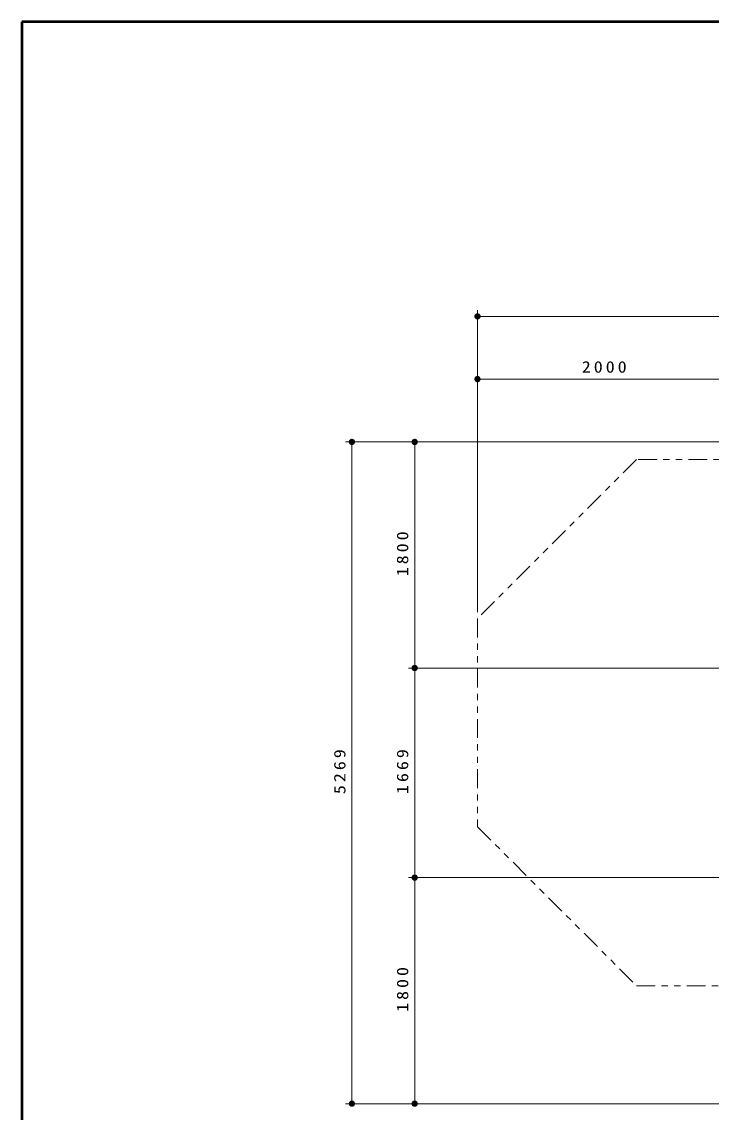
# Model space of a CAD drawing. Units: millimetres on the paper, scale 1:50. Extents: x -365 to 0, y -594 to 257.
# Drawn here: x -365 to -255.2, y 83.4 to 257 of the extents above; entities that cross this region are included whole.
import ezdxf

# ---------------------------------------------------------------- set-up
doc = ezdxf.new("R2010")
doc.units = ezdxf.units.MM
doc.linetypes.add('USER3', pattern=[8, 3, -1, 1, -1, 1, -1])
doc.layers.add('LY_1', color=140, linetype='Continuous', lineweight=50)
doc.styles.add('ＭＳ ゴシック', font='')
doc.styles.get('ＭＳ ゴシック').set_extended_font_data('MS Gothic')

# ---------------------------------------------------------------- blocks, each defined once
blk = doc.blocks.new('filled_dot')
at = {"color": 0, "linetype": 'Continuous', "lineweight": -2, "const_width": 1.25}
blk.add_lwpolyline([(-0.625, 0, 1), (0.625, 0, 1)], format="xyb", close=True, dxfattribs=at)

msp = doc.modelspace()

# ---------------------------------------------------------------- linework, layer by layer
at = {"layer": 'LY_1', "color": 7}
for p, q in [((0, 257), (-365, 257)), ((-365, 257), (-365, 0))]:
    msp.add_line(p, q, dxfattribs=at)
at = {"layer": 'LY_1', "color": 7, "lineweight": 13}
for p, q in [((-292.422, 162.977), (-292.422, 211.099)), ((-292.422, 210.099), (-148.27, 210.099)), ((-292.422, 162.977), (-292.422, 201.099)), ((-292.422, 200.099), (-252.422, 200.099)), ((-303.422, 190.099), (-313.422, 190.099)), ((-312.422, 84.723), (-312.422, 190.099)), ((-230.027, 190.099), (-303.422, 190.099)), ((-302.422, 154.099), (-302.422, 190.099)), ((-215.042, 154.099), (-303.422, 154.099)), ((-302.422, 120.723), (-302.422, 154.099)), ((-212.042, 120.723), (-303.422, 120.723)), ((-302.422, 84.723), (-302.422, 120.723)), ((-303.422, 84.723), (-313.422, 84.723)), ((-227.607, 84.723), (-303.422, 84.723))]:
    msp.add_line(p, q, dxfattribs=at)
at = {"layer": 'LY_1', "color": 7, "linetype": 'USER3', "lineweight": 13}
msp.add_lwpolyline([(-172.154, 186.171), (-179.705, 186.171), (-183.633, 190.099), (-229.027, 190.099), (-231.827, 187.299), (-267.099, 187.299), (-292.422, 161.977), (-292.422, 128.822), (-267.099, 103.499), (-245.384, 103.499), (-226.607, 84.723), (-186.477, 84.723), (-165.145, 106.055), (-165.145, 111.636), (-148.27, 128.511), (-148.27, 162.288)], close=True, dxfattribs=at)

# ---------------------------------------------------------------- block references
at = {"layer": 'LY_1', "color": 7, "lineweight": 13, "xscale": 0.4, "yscale": 0.4}
for p in [(-292.422, 210.099), (-292.422, 200.099)]:
    msp.add_blockref('filled_dot', p, dxfattribs=at)
for p, rotation in [((-312.422, 190.099), 270), ((-302.422, 190.099), 270), ((-302.422, 154.099), 270), ((-302.422, 154.099), 90), ((-302.422, 120.723), 90), ((-302.422, 120.723), 270), ((-312.422, 84.723), 90), ((-302.422, 84.723), 90)]:
    msp.add_blockref('filled_dot', p, dxfattribs=dict(at, rotation=rotation))

# ---------------------------------------------------------------- texts
at = {"layer": 'LY_1', "color": 7, "insert": (-271.999, 201.099), "char_height": 1.833, "attachment_point": 8, "style": 'ＭＳ ゴシック'}
msp.add_mtext('\\T1.33;\\W1.15;2000', dxfattribs=at)
at = {"layer": 'LY_1', "color": 7, "char_height": 1.833, "attachment_point": 8, "rotation": 90, "style": 'ＭＳ ゴシック'}
for s, insert in [('\\T1.33;\\W1.15;1800', (-303.422, 172.52)), ('\\T1.33;\\W1.15;5269', (-313.422, 137.828)), ('\\T1.33;\\W1.15;1669', (-303.422, 137.839)), ('\\T1.33;\\W1.15;1800', (-303.422, 103.144))]:
    msp.add_mtext(s, dxfattribs=dict(at, insert=insert))

doc.saveas('drawing.dxf')
